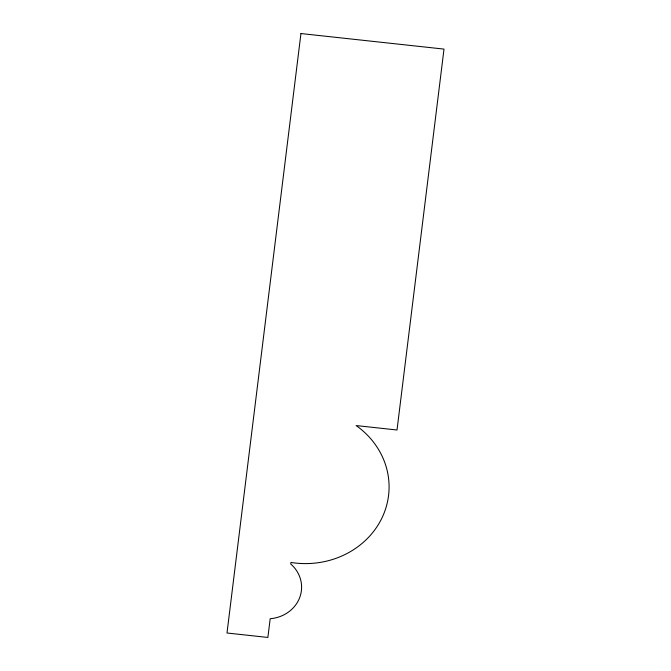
<?xml version="1.0" encoding="UTF-8"?>
<svg xmlns="http://www.w3.org/2000/svg" width="671" height="671" viewBox="0 0 671 671"><rect width="100%" height="100%" fill="white"/><g stroke="black" fill="none" stroke-linecap="round" stroke-linejoin="round"><path stroke-width="1.01" d="M300.944 33.55L226.999 633.005L267.872 637.45L270.187 618.721A34.707 31.831 1.8 0 0 299.719 597.525A34.707 31.831 1.8 0 0 290.744 564.001L290.937 562.441A84.06 77.09 1.8 0 0 382.084 517.702A84.06 77.09 1.8 0 0 356.142 425.565L397.014 430.002L444.001 49.1L300.944 33.55"/></g></svg>
